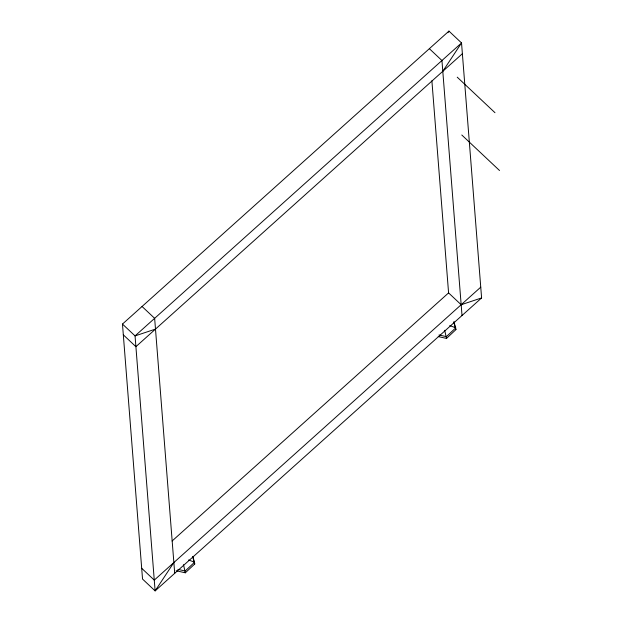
<?xml version="1.0" encoding="UTF-8"?>
<svg xmlns="http://www.w3.org/2000/svg" width="622" height="622" viewBox="0 0 622 622"><rect width="100%" height="100%" fill="white"/><g stroke="black" fill="none" stroke-linecap="round" stroke-linejoin="round"><path stroke-width="0.93" d="M447.879 32.717L448.952 31.1L461.532 42.941L481.599 297.938L155.119 590.9L142.539 579.059L122.472 324.062L448.952 31.1M442.794 71.297L461.532 42.941L135.052 335.903L155.119 590.9L173.865 562.545M176.143 570.732L185.317 572.808L194.748 563.983L193.03 556.768M438.238 336.564L446.503 338.438L455.934 329.606L453.951 321.488M462.379 53.717L135.899 346.679L123.319 334.838M172.107 540.992L448.586 292.9L431.886 80.759M480.752 287.162L154.272 580.124L141.692 568.283M155.492 329.1L135.052 335.903L122.472 324.062M481.599 297.938L461.166 304.741L448.586 292.9M439.015 334.978L446.363 336.642L455.794 327.81L449.729 325.617M177.838 569.348L185.177 571.012L194.608 562.187L188.552 559.987M429.359 48.679L441.947 60.521L462.014 315.51M457.232 77.175L494.98 112.699M461.788 134.997L499.528 170.521M142.057 306.49L154.645 318.332L174.712 573.321M453.835 322.383L455.934 329.606M192.649 556.76L194.748 563.983M444.699 330.321L446.503 338.438M183.513 564.698L185.317 572.808"/></g></svg>
